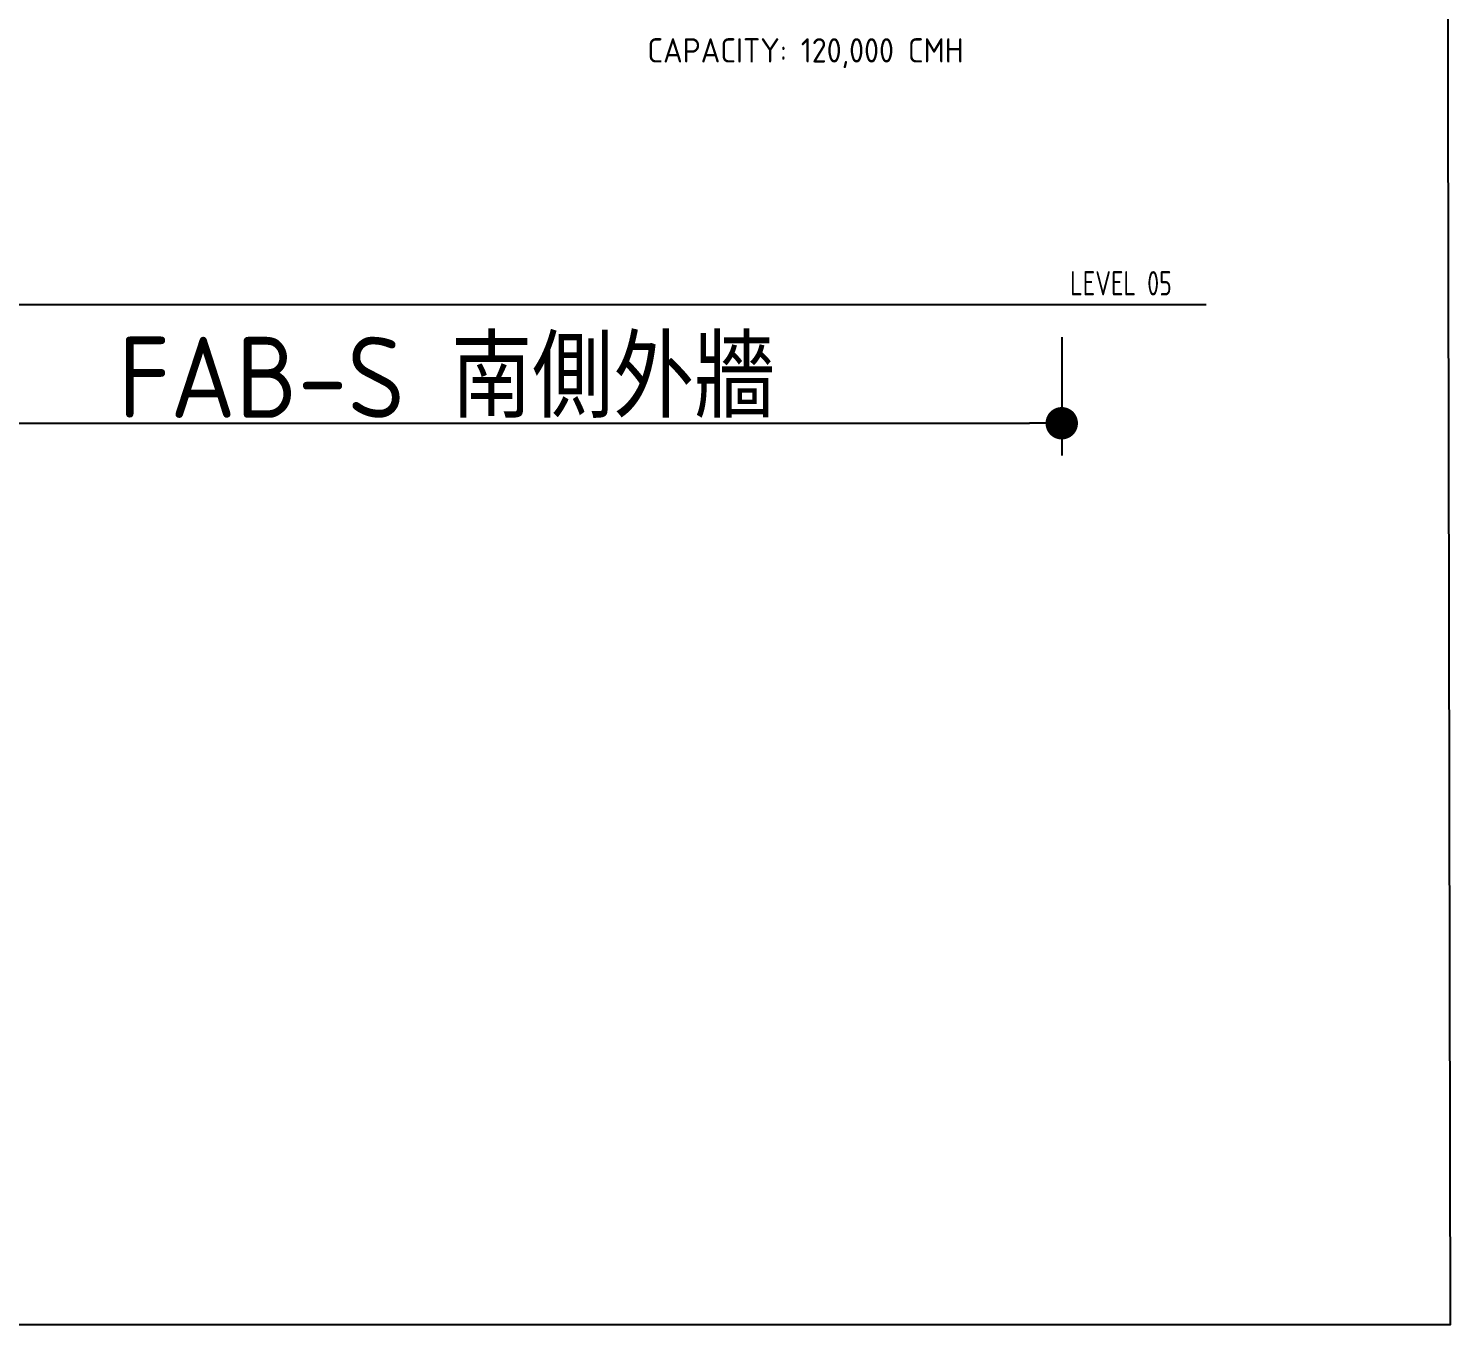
# Model space of a CAD drawing. Header units: millimetres. Extents: x -4 to 727, y 2288 to 2890.
# Drawn here: x 595.7 to 727.4, y 2320.9 to 2440.9 of the extents above; entities that cross this region are included whole.
import ezdxf

# ---------------------------------------------------------------- set-up
doc = ezdxf.new("R2010")
doc.units = ezdxf.units.MM
for name, color, linetype in [('A-DETL-01', 1, 'Continuous'), ('M-CEQPM-TEXT', 3, 'Continuous'), ('M-EQPM-TXT', 4, 'Continuous'), ('txt', 2, 'Continuous')]:
    doc.layers.add(name, color=color, linetype=linetype)
doc.styles.add('AA-TXT', font='isocp.shx', dxfattribs={"bigfont": 'chineset.shx'})
doc.dimstyles.new('10-dim', dxfattribs={"dimscale": 10, "dimtxt": 0.25, "dimasz": 0.1, "dimexe": 0.1, "dimexo": 0.1, "dimgap": 0.05, "dimtad": 1, "dimdec": 0, "dimlfac": 100, "dimdsep": 46, "dimtxsty": 'AA-TXT', "dimblk": 'DOT', "dimcen": 2, "dimclrd": 256, "dimclre": 256, "dimclrt": 256, "dimazin": 0, "dimtfac": 1, "dimtdec": 0, "dimtix": 1, "dimtmove": 2, "dimatfit": 3, "dimldrblk": 'CIR', "dimfxl": 1, "dimtvp": 1, "dimtolj": 1, "dimtzin": 0, "dimarcsym": 0})

# ---------------------------------------------------------------- blocks, each defined once
blk = doc.blocks.new('_DOT')
at = {"color": 0, "linetype": 'ByBlock'}
blk.add_line((-0.5, 0), (-1, 0), dxfattribs=at)
at = {"color": 0, "linetype": 'ByBlock', "const_width": 0.5}
blk.add_lwpolyline([(-0.25, 0, 1), (0.25, 0, 1)], format="xyb", close=True, dxfattribs=at)
blk = doc.blocks.new('*D11')
at = {"layer": 'DEFPOINTS', "color": 0, "transparency": 16777216}
for p in [(577.45, 2415.3), (691.38, 2415.3), (691.38, 2404.34)]:
    blk.add_point(p, dxfattribs=at)
at = {"layer": 'txt', "lineweight": -2, "transparency": 16777216}
for p, q in [((577.45, 2412.3), (577.45, 2401.34)), ((691.38, 2412.3), (691.38, 2401.34)), ((580.45, 2404.34), (688.38, 2404.34))]:
    blk.add_line(p, q, dxfattribs=at)
at = {"layer": 'txt', "lineweight": -2, "transparency": 16777216, "xscale": 3, "yscale": 3, "zscale": 3, "rotation": 180}
blk.add_blockref('_DOT', (577.45, 2404.34), dxfattribs=at)
at = {"layer": 'txt', "lineweight": -2, "transparency": 16777216, "xscale": 3, "yscale": 3, "zscale": 3}
blk.add_blockref('_DOT', (691.38, 2404.34), dxfattribs=at)
at = {"layer": 'txt', "transparency": 16777216, "insert": (634.42, 2408.59), "char_height": 7.5, "attachment_point": 5, "style": 'AA-TXT'}
blk.add_mtext('\\A1;FAB-S 南側外牆', dxfattribs=at)
blk = doc.blocks.new('CIR')
at = {"color": 0}
blk.add_line((1, 0), (-1, 0), dxfattribs=at)
at = {"color": 3}
blk.add_circle((0, 0), 0.5, dxfattribs=at)

msp = doc.modelspace()

# ---------------------------------------------------------------- linework, layer by layer
msp.add_lwpolyline([(-3.57, 2320.901), (727.383, 2320.901), (726.291, 2890.083), (-3.57, 2887.588)], close=True)
at = {"layer": 'A-DETL-01', "linetype": 'Continuous'}
msp.add_line((691.381, 2415.304), (523.358, 2415.304), dxfattribs=at)
at = {"layer": 'M-CEQPM-TEXT'}
msp.add_line((704.738, 2415.304), (691.381, 2415.304), dxfattribs=at)

# ---------------------------------------------------------------- texts
at = {"layer": 'M-CEQPM-TEXT', "style": 'AA-TXT', "width": 0.8}
msp.add_text('LEVEL 05', height=2.25, dxfattribs=at).set_placement((692.157, 2416.174))
at = {"layer": 'M-EQPM-TXT', "color": 3, "style": 'AA-TXT'}
msp.add_text('CAPACITY: 120,000 CMH', height=2.25, dxfattribs=at).set_placement((653.013, 2437.736))

# ---------------------------------------------------------------- dimensions: what is measured, and where the dimension line sits
at = {"layer": 'txt'}
dim = msp.add_linear_dim(base=(691.381, 2404.345), p1=(577.451, 2415.304), p2=(691.381, 2415.304), text='FAB-S 南側外牆', dimstyle='10-dim', override={"dimtxt": 0.75, "dimasz": 0.3, "dimexe": 0.3, "dimexo": 0.3}, dxfattribs=at)
dim.commit()
dim.dimension.update_dxf_attribs({"geometry": '*D11', "text_midpoint": (634.416, 2408.595)})

doc.saveas('drawing.dxf')
